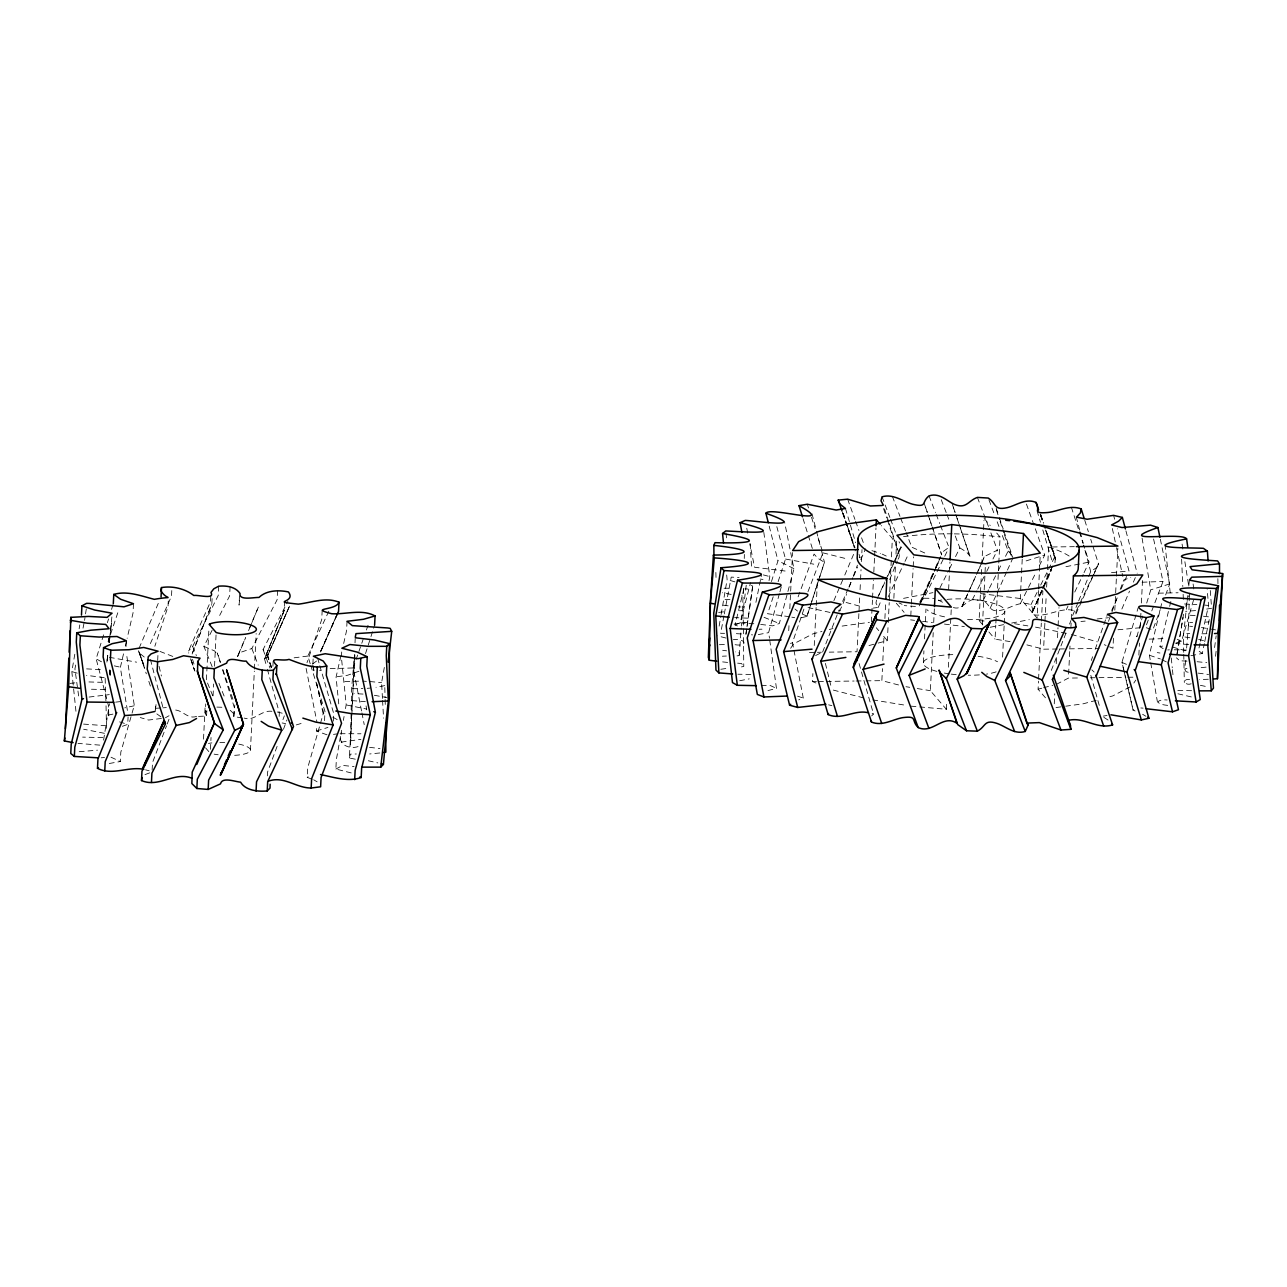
<?xml version="1.0" encoding="UTF-8"?>
<svg xmlns="http://www.w3.org/2000/svg" width="1287" height="1287" viewBox="0 0 1287 1287"><rect width="100%" height="100%" fill="white"/><g stroke="black" fill="none" stroke-linecap="round" stroke-linejoin="round"><path stroke-width="0.75" stroke-dasharray="5 3.75" d="M1093.516 574.452L1076.141 611.277C1064.832 606.788 1053.876 613.497 1042.937 614.832C1026.736 616.2 1035.762 612.644 1030.903 604.745C1020.43 600.289 1011.325 607.802 1002.01 610.022C988.545 613.062 991.569 605.871 983.188 600.385L972.345 599.726C964.446 601.93 961.26 611.309 951.64 606.901M793.95 650.257L803.281 698.101L798.696 699.887M284.347 715.845L282.947 719.642M743.613 588.609L741.36 625.997M744.272 558.478L744.369 554.456M1189.301 595.817L1188.609 625.627L1188.657 623.053L1186.389 650.997L1173.004 647.2M354.359 658.107L350.514 745.157L351.576 689.317L354.536 654.52M737.033 655.855C741.376 656.483 739.237 650.048 735.456 651.914M86.293 608.928L84.572 620.398M106.499 728.329L106.033 705.308M111.872 616.923L109.25 642.293M108.784 715.862L108.51 705.839L96.139 658.799L104.424 632.207M109.266 763.497L120.351 761.518L120.801 752.235L134.282 705.421L126.512 654.053M126.094 646.396L126.367 640.829M122.378 726.286L127.703 724.42L128.073 717.004M133.478 603.716L133.028 612.998L127.14 638.304M152.139 770.076L152.493 762.644L166.522 725.804M157.674 660.504L157.947 654.938M155.244 711.341L155.598 703.909M155.55 709.008L156.033 704.584M168.291 600.916L168.034 606.499L154.842 646.267M171.782 590.588L171.509 596.154L149.63 645.254M203.523 739.156L205.164 705.501M206.419 679.777L208.944 628.313M198.52 716.409L206.435 715.99L205.293 713.223L205.743 703.925M210.778 596.187L210.505 601.753L188.497 650.997L188.739 653.088M212.098 598.616L211.824 604.182L191.361 655.501M206.596 715.652L206.95 708.22M210.457 749.324L211.036 737.451M213.063 695.881L213.642 683.992M214.527 666.183L216.071 634.507M218.677 586.196L218.227 595.495L192.664 646.428L188.497 650.997M230.1 586.599L229.633 595.881L218.098 618.532M239.495 595.833L239.044 605.115L239.832 597.184M242.229 717.937L233.816 716.602L234.266 707.303L222.571 669.851M233.816 716.602L234.797 704.938M250.45 750.305L254.327 671.122M254.424 669.143L256.161 633.51M267.342 775.884L267.519 772.168L277.22 746.058M272.908 666.264L273.182 660.698M277.558 590.508L277.107 599.79L251.834 648.535L241.28 652.107L238.594 653.941L237.371 656.611M284.572 601.206L284.121 610.505L264.591 659.137L266.699 666.779M279.15 716.425L279.327 712.708L267.229 668.693M312.226 779.278L307.175 777.348L307.641 768.049L323.166 713.867M312.886 663.995L313.256 656.563M322.184 610.215L321.734 619.514L306.998 662.692M327.027 734.813L316.425 731.016L316.699 725.434M324.533 720.704L324.984 711.405L310.81 665.588M333.381 721.138L333.751 713.706L319.82 665.717M351.206 772.924L335.875 769.047L336.325 759.748L341.602 730.26M341.522 655.678L341.698 651.962M358.043 746.589C349.244 749.694 336.245 744.095 341.682 732.818M347.04 621.299L346.589 630.582L343.516 644.16M355.325 759.185L349.356 758.011L351.801 712.885M355.019 642.776L355.276 637.21M788.738 630.678L789.044 624.662M789.816 608.638L792.567 552.541M815.974 683.011L812.499 681.595L812.885 673.584M814.253 645.543L816.119 607.48M816.215 605.469L817.39 581.434M858.879 613.69L857.029 651.753L829.278 652.139M858.992 611.695L859.668 597.667M860.07 589.655L860.456 581.644M860.553 579.633L861.035 569.61M861.437 561.599L862.017 549.581M871.379 622.039L872.457 599.999M872.554 597.988L873.439 579.97M873.825 571.959L874.516 557.931M874.613 555.92L875.98 527.879M898.551 684.957L881.852 680.646L882.448 668.629M882.834 660.617L884.105 634.571M884.893 618.548L885.681 602.525M878.184 643.082L887.37 640.636L888.143 624.613M888.239 622.602L889.22 602.573M889.317 600.579L892.358 538.465L881.289 525.595M893.854 598.294L895.495 564.8M895.591 562.821L896.653 541.151M910.794 615.926L911.276 606.064M911.373 604.102L913.11 568.629M913.207 566.666L913.673 556.804M923.342 662.773L923.921 650.82M924.5 638.883L925.964 609.024M910.955 706.145L946.347 709.282L930.372 690.685L933.204 632.593M933.702 622.57L934.378 608.542M948.616 589.591L949.967 562.017M946.347 709.282L946.749 701.27M948.406 667.213L951.254 609.121M982.785 624.855L979.101 620.559L980.372 594.514M980.469 592.503L981.257 576.479M981.354 574.485L981.74 566.473M981.836 564.462L983.992 520.382M982.48 624.855L985.375 565.733M1010.086 641.602L995.076 639.156L995.768 625.144M995.865 623.133L998.712 565.041M998.809 563.03L1000.079 536.985L996.395 532.689M1002.589 657.126L1004.15 625.289M1004.246 623.294L1004.841 611.341M1038.496 590.54L1037.145 618.114L1020.301 598.519L1020.591 592.615M1020.688 590.636L1021.46 574.887M1021.556 572.908L1022.232 559.121M1038.593 588.561L1040.218 555.067M1045.462 697.795L1038.078 689.205L1038.48 681.193M1038.577 679.182L1041.312 623.101M1041.408 621.09L1042.888 591.039M1057.464 649.002L1043.596 649.195L1044.867 623.149M1044.964 621.154L1046.234 595.109M1046.637 587.097L1048.599 547.023L1074.355 546.669M1054.262 703.796L1054.761 693.79M1056.225 663.738L1056.611 655.726M1057.496 637.692L1057.994 627.67M1058.091 625.675L1058.976 607.641M1068.612 674.082L1069.996 646.026M1070.881 628.008L1071.958 605.968M1113.448 638.223L1112.949 648.246L1104.278 644.707M1114.815 610.183L1116.376 578.12M1116.472 576.126L1117.856 548.069M1138.866 655.099L1139.445 643.082M1140.234 627.059L1141.022 611.019M1141.408 603.008L1142.583 578.973M354.89 654.938L351.914 710.891M898.053 559.202C901.35 555.389 896.347 550.723 901.173 547.329L899.05 541.73M1123.776 670.125L1122.007 662.145L1138.142 607.754M739.269 655.356L741.215 627.959M316.425 731.016L327.944 727.428M801.061 617.792L806.933 616.409L824.452 562.306L820.977 548.712M1188.174 672.248C1181.949 672.055 1186.517 662.419 1185.745 658.976M264.639 658.783L284.363 610.151L264.639 658.783L267.197 656.595L288.915 607.432L267.197 656.595M1187.74 595.608L1183.397 636.261L1183.718 652.332M1188.786 585.923L1189.397 580.115M1215.539 656.29L1216.199 650.402M107.207 660.472L107.883 654.52M109.25 642.647L110.859 628.78M111.084 626.801L111.535 622.844L110.602 630.71M107.111 660.231L107.818 654.327M109.218 642.519L110.376 632.673M106.901 662.097L107.851 654.166M746.235 585.215L743.162 610.151L743.773 666.441L740.331 667.116M1214.59 647.554L1216.167 635.778M745.929 634.475L746.733 628.699M747.007 626.769L752.638 586.373M745.945 633.928L752.702 586.068M103.587 740.122L109.443 703.732M205.293 713.223L206.226 711.196M1177.058 654.021L1183.01 617.422M1177.01 653.716L1183.638 613.561M75.949 711.277L71.831 671.605L74.823 654.086M79.134 628.764L79.794 624.871M719.143 626.125L720.8 616.425M721.138 614.478L727.123 579.536L726.367 571.862M343.372 720.414L344.063 716.489M345.479 708.622L346.187 704.681L341.425 657.544M382.464 698.423L381.595 682.641L384.411 666.988M876.511 600.144L875.964 603.153L878.249 607.432L873.165 608.091M723.938 615.878L720.656 633.301L724.581 633.333M724.291 613.931L731.209 577.123L739.092 577.445M75.692 665.025L74.919 668.918L78.861 697.57M83.028 628.169L84.186 622.345M349.356 758.011L350.386 754.118L356.354 753.989M755.919 602.364L761.421 575.45M1190.861 655.726L1202.315 653.458L1204.326 643.645M1204.729 641.666L1209.973 616.119M769.015 580.63L769.803 576.817L763.464 529.745M340.894 655.807L336.068 677.139L338.867 704.97M1200.095 643.13L1198.39 650.675L1202.315 653.458M1200.514 641.248L1208.59 605.437L1207.174 589.687M123.52 653.86L120.351 667.47L127.847 713.239M125.338 646.074L126.689 640.234M1161.614 603.683L1149.388 655.003L1150.401 660.907M1163.207 648.664L1159.941 646.685L1169.207 608.284M1169.658 606.37L1171.057 600.611M737.419 625.932L735.054 624.999L743.95 588.529M735.054 624.999L740.138 622.763L750.578 582.561M760.697 624.42L772.554 625.852L779.343 623.503L787.419 593.371M787.917 591.489L793.966 568.902L784.41 521.171M779.375 593.757L768.661 632.416L769.481 638.207M779.922 591.827L781.515 586.035M1175.868 643.05L1181.53 641.232L1194.239 597.683M1136.855 636.775L1142.679 616.055M1146.701 603.056L1150.723 590.057L1141.424 534.137M1185.745 606.354L1188.094 598.761M1188.689 596.862L1189.864 593.066M107.384 622.715L108.575 618.902M111.535 609.411L113.304 603.716M771.476 581.547L777.975 560.73L768.806 524.662M365.524 653.587L370.366 638.465M370.962 636.566L374.597 625.225M307.175 777.348L308.076 776.737M806.933 616.409L811.132 603.426M811.727 601.576L818.918 579.311M819.529 577.445L824.323 562.596M773.197 596.766L767.647 613.738L790.379 616.843M778.12 581.692L785.504 559.057L776.817 526.656M108.076 641.65L109.99 635.987M110.618 634.105L118.871 609.555M1093.258 575.723L1098.487 563.931L1092.518 544.964M803.908 609.105L792.454 642.599L793.58 648.342M361.55 710.955L353.137 667.953L361.1 645.173M361.776 643.275L363.095 639.478M366.409 629.986L369.063 622.393M1091.312 660.44L1092.599 656.74M1095.189 649.356L1107.48 614.285M1054.954 562.676L1055.372 557.496L1046.363 531.402M1108.477 621.364L1111.244 613.851M1111.936 611.968L1117.454 596.959M1120.221 589.446L1123.68 580.051L1130.774 577.396M1153.522 628.024L1160.247 609.668M1165.636 594.98L1169.69 583.96L1160.343 539.205M283.462 729.279L286.937 719.964M798.101 596.83L814.076 554.053L817.615 558.156L824.452 562.306M839.349 611.277L842.438 605.324M843.114 603.49L846.508 594.369M849.227 587.081L852.637 577.96M853.313 576.126L857.399 565.186M167.213 723.97L170.029 716.602M1148.261 620.109L1145.446 627.477L1152.846 629.858L1151.382 630.743M1151.768 610.907L1163.014 581.451L1153.522 538.722M807.946 591.747L822.956 552.847L817.535 536.019M1136.357 636.486L1137.161 635.971M822.618 652.042L839.027 610.086M1065.958 633.156L1050.98 671.251L1051.672 672.007M1069.529 624.082L1070.961 620.463M192.133 654.021L211.663 604.536M878.249 607.432L880.533 601.866M889.671 579.6L897.296 561.052M1072.65 615.524L1077.911 602.702M1078.667 600.868L1090.7 571.557L1096.251 567.84L1098.149 564.929M237.838 656.29L245.511 637.934M248.568 630.598L258.542 606.724L248.568 630.34M238.594 653.941L245.511 637.596M1191.183 683.815C1184.153 686.228 1182.447 678.056 1189.606 679.584M833.896 600.627L843.999 576.898M844.771 575.08L855.646 549.533M139.093 648.198L159.202 601.19M1121.878 609.008L1129.536 591.119M1133.364 582.158L1135.665 576.785M848.133 588.786L842.583 601.512L860.713 606.434M848.921 586.985L852.879 577.895M853.667 576.077L857.625 567.004M860.794 559.732L865.54 548.841M919.24 605.855L933.493 573.278M934.282 571.476L939.043 560.617M920.752 602.509L935.054 569.755M935.858 567.937L940.62 557.014M1052.38 566.393L1031.949 613.014L1050.964 569.707M320.527 651.994L336.454 615.781M920.832 602.203L935.215 569.465M936.019 567.631L939.204 560.36M1111.662 610.521L1117.985 596.138M1121.138 588.963L1127.444 574.581M338.047 612.162L320.672 651.592L336.116 616.923M1032.013 612.725L1043.065 587.612M1043.854 585.826L1052.541 566.087M289.543 606.161L267.487 655.839L266.393 652.686L263.079 649.581L287.934 601.238M320.817 650.868L336.921 615.057M919.835 602.268L934.603 569.53M935.424 567.712L940.347 556.804M961.952 606.708L969.208 590.653M970.012 588.867L977.267 572.812M978.072 571.026L984.796 556.322L997.441 550.16L989.156 528.313M962.081 606.274L967.695 593.886M968.484 592.117L975.707 576.206M976.495 574.436L984.121 557.03M990.105 608.429L1006.627 571.895M1007.448 570.061L1012.402 559.105M1033.027 611.035L1051.704 569.835M1092.438 577.525L1075.305 615.299L1076.141 611.277M877.332 598.326L884.748 582.03M885.569 580.212L898.76 551.238M310.215 663.69L307.85 656.048L328.925 610.987M878.667 595.575L884.507 583.075M887.837 575.916L894.497 561.631M895.334 559.845L901.173 547.329M1094.336 572.699L1098.487 563.931M888.143 596.959L904.15 563.175M905.002 561.405L908.365 554.279M1066.312 609.636L1068.001 606.113M1074.758 592.036L1083.204 574.42M1084.04 572.651L1089.108 562.097L1083.606 545.093L1090.7 571.557M919.996 601.978L923.969 598.23L943.838 558.027M944.706 556.29L947.296 551.045M939.944 587.918L948.599 570.527M949.468 568.79L952.074 563.577M955.533 556.611L959.861 547.924L954.134 533.091M1030.903 604.745L1039.799 586.856M1040.7 585.07L1054.954 556.451L1043.821 524.774M1020.366 603.571L1027.589 589.205M1028.49 587.403L1035.697 573.021M1039.301 565.846L1044.706 555.067L1025.433 501.238M972.345 599.726L976.833 590.878M977.718 589.108L985.794 573.165M986.695 571.396L989.381 566.087M992.969 559.008L997.441 550.16M983.188 600.385L988.545 589.816M989.43 588.046L997.473 572.2M998.358 570.431L1001.929 563.384M1005.501 556.338L1008.188 551.061L1001.994 534.604M212.162 666.698L203.893 646.396L212.773 628.973M859.089 663.545L873.503 713.963L871.669 715.878M1184.941 668.967L1186.936 668.403M790.636 648.278L793.612 643.854L812.773 633.912L821.943 631.45M1133.815 683.043L1135.81 680.083M769.739 640.138L776.463 688.368L765.266 691.296M316.554 661.035L311.856 664.526M335.875 769.047L342.68 765.427L354.07 766.602M1167.679 705.373C1154.085 704.134 1156.466 699.034 1167.164 699.983M165.428 717.744L169.047 715.733M1159.941 646.685L1162.611 646.058M947.473 548.423L943.693 551.126L941.601 554.906M815.62 655.533L822.12 652.3M341.216 742.1L360.923 739.349M102.896 737.612L82.641 737.113M1056.45 684.314L1068.419 678.088L1078.329 677.959M1130.099 686.888L1112.676 695.945L1107.174 697.409M144.981 774.613L149.791 772.811M1133.59 709.845L1135.07 711.051M1169.69 583.96L1150.948 589.768M358.976 671.235L347.506 675.273L336.39 676.801M1177.814 690.363L1192.438 690.733M1026.125 560.907L1044.706 555.067M134.202 705.775L124.726 707.866M296.283 724.919L303.635 722.731M792.358 642.889L790.411 643.371M1085.166 621.106L1080.951 621.46M829.295 629.504L832.962 628.523M868.998 645.543L876.35 643.58M1038.078 689.205L1041.762 688.223M1043.596 687.741L1052.782 685.279M1096.154 700.353L1083.3 703.78L1065.765 706.193M1065.942 566.698L1089.108 562.097M739.671 680.759L749.227 678.876M758.268 634.588L768.339 632.705M384.749 685.617L375.997 687.29M89.093 697.055L109.282 694.61M108.06 715.122L112.918 714.108M903.554 598.358L932.93 592.647M990.121 627.268L1003.844 624.597M1011.679 623.069L1029.31 619.642M734.089 624.082L750.45 621.943M1117.936 629.761L1141.666 627.606M271.927 711.293C260.971 709.877 254.697 721.508 244.208 718.098M1211.598 608.268L1204.873 609.362M1103.249 716.119L1107.077 715.459M294.144 657.818L307.85 656.048M79.215 751.705L97.474 750.176M720.833 669.272L728.378 668.162M842.148 626.077L869.433 622.297M1056.016 707.544L1063.818 706.466M1111.485 572.635L1129.021 570.994L1117.309 528.796M333.494 734.378L337.323 733.88M161.422 718.468L148.6 720.044L140.267 717.567M379.81 752.975L369.659 753.957M1097.103 618.983L1108.509 617.712M115.637 702.139L121.525 701.447M718.645 612.419L726.994 611.47M1201.141 667.68L1206.176 667.116M69.868 683.413L77.67 682.56M1195.591 610.585L1185.633 611.325M319.643 670.366L320.849 670.254M367.197 688.32L370.173 688.062M1205.517 622.168L1209.04 621.878M330.196 668.629L353.137 667.953M352.493 688.722L362.87 688.609M1149.194 639.108L1166.054 638.561M101.158 757.786L104.553 757.544M1142.084 582.239L1163.014 581.451M155.856 708.3L161.084 707.947M162.838 707.834L166.329 707.593M742.277 610.649L739.446 610.73M759.153 629.263L761.952 629.182M1167.743 649.935L1169.384 649.855M1208.332 679.246L1199.532 679.584M761.26 685.617L769.899 685.376L776.463 688.368M722.377 656.209L726.367 656.032M340.09 733.687L360.955 733.783M1189.751 622.586L1192.631 622.586M1158.493 593.178L1178.088 592.76M1206.9 633.735L1199.774 633.799M719.369 644.69L725.064 644.562M102.558 682.351L88.964 681.949M725.048 599.613L729.954 599.517M915.475 606.483L904.278 605.598M809.459 652.412L815.411 652.332M817.39 652.3L821.363 652.252M1059.442 648.97L1067.373 648.873M1069.352 648.841L1099.082 648.439M812.499 681.595L816.457 681.547M818.435 681.515L824.388 681.434M826.367 681.418L854.118 681.032M856.096 681L864.011 680.887M866.006 680.871L881.852 680.646M1090.218 677.782L1125.884 677.3M1127.879 677.268L1133.815 677.187M196.573 716.425C187.982 719.369 183.349 710.826 175.45 709.99M724.034 588.256L731.788 588.256M1140.829 707.963L1143.097 708.14M923.969 598.23L934.732 598.358M344.819 681.515L361.148 681.113M1174.291 649.774L1186.582 650.064M1186.791 633.429L1189.719 633.574M750.836 674.436L737.901 674.211M737.644 663.159L741.521 663.513L743.773 666.441M351.834 700.611L365.363 701.656M1187.016 661.132L1179.729 660.762L1176.431 657.85M86.615 668.87L101.689 669.707M216.859 707.094L222.571 707.287M1184.523 603.973L1196.846 604.552M735.086 644.707C747.586 646.846 746.927 638.481 733.284 639.687M83.575 724.098L107.497 725.852M363.047 694.079L354.295 693.613M748.149 589.076L745.237 588.851M747.554 618.162L734.539 617.631M738.094 606.788L741.006 606.981M1195.156 615.524L1187.177 615.106M1188.738 644.562L1175.835 643.564M740.138 622.763L755.791 623.889M362.821 681.145L366.361 681.354M736.341 633.654L744.755 634.153M105.212 689.575L88.353 689.156M751.415 634.797L752.589 634.893M1192.55 626.479L1189.671 626.206M830.002 612.435L807.56 607.48M1204.68 605.099L1208.59 605.437M979.101 620.559L986.968 621.251M727.605 662.419L720.511 661.679M369.884 681.547L381.595 682.641M762.982 579.423L760.183 579.086M1197.103 661.727L1206.756 662.644M369.578 747.345L379.987 748.567M109.347 657.319L136.615 662.162M99.807 745.125L78.008 743.403M728.185 605.839L721.267 604.922M1198.197 673.117L1208.557 674.485M1203.474 616.232L1209.137 616.907M1157.27 652.622L1159.973 653.024M980.469 593.564L1020.301 598.519M910.601 619.851L914.574 620.35M922.554 621.348L932.496 622.586M944.449 624.082L964.365 626.56M785.504 559.057L813.77 564.173M104.44 733.317L83.671 729.23M277.332 712.001L283.285 713.465M1201.431 627.541L1208.895 628.716M722.65 650.273L726.592 650.836M111.004 757.206L120.351 761.518M785.118 571.026L754.552 567.245L749.871 543.838M741.473 595.897L742.567 596.058M374.356 695.286L387.049 697.602M1189.864 637.757L1184.056 636.856M1014.494 623.696L1027.863 625.884M1035.504 627.139L1069.626 633.944M905.984 686.711L909.732 687.322M917.245 688.545L930.372 690.685M872.763 699.903L907.142 705.517M104.215 677.605L86.502 675.353M731.161 594.449L722.377 592.776M1210.649 629.021L1215.909 629.954M822.956 552.847L847.892 559.121M282.143 722.956L285.617 723.616M1177.911 693.773L1192.47 697.216M114.286 665.862L120.013 667.116M791.827 617.149L794.69 617.728M368.307 760.762L377.831 762.901M1200.369 685.311L1208.638 687.065M751.19 585.569L752.187 585.778M346.766 705.035L366.505 709.04M828.619 704.858L831.869 705.614M1198.631 639.446L1206.08 641.264M725.965 638.046L717.486 635.842M872.136 713.432L873.503 713.963M1071.492 634.427L1097.328 641.875M1026.897 644.884L1043.596 649.195M833.332 690.089L865.202 698.31M159.974 651.431L173.021 656.515M119.611 721.894L127.703 724.42M145.592 769.851L149.163 770.784M763.336 574.919L769.497 576.512M77.22 673.149L71.831 671.605M734.957 581.885L727.123 579.536M871.91 550.643L880.437 553.442M797.57 696.154L803.281 698.101M203.893 646.396L214.559 650.916L218.597 655.759M1149.597 655.308L1160.359 658.976M886.26 556.048L882.174 554.086M793.87 568.597L777.975 560.73M316.57 683.268L324.018 714.558M1126.463 664.349L1121.991 662.451M802.525 614.205L806.949 616.103M899.066 602.959L902.074 604.327M1177.203 639.253L1181.53 641.232M332.786 717.165L338.272 720.205M1161.839 659.7L1166.328 661.872M764.044 617.326L779.343 623.503M313.706 779.793L317.133 781.836M160.907 716.811L155.856 713.175M938.303 600.048L942.534 602.236M839.188 610.054L840.395 610.794M959.861 547.924L966.424 551.914L970.06 556.193M101.48 661.791L96.139 658.799M924.774 552.992L911.743 547.168L906.209 532.673M1103.86 717.342L1109.153 720.768M144.241 657.03L139.446 653.12L146.316 673.825M1142.615 714.269L1145.897 716.264M859.153 557.126L860.118 557.882L858.992 554.086M230.212 710.311L234.347 714.237M794.948 609.041L797.522 611.068M1008.188 551.061L1011.92 555.164M1091.859 669.851L1094.127 672.055M984.088 518.388L990.234 525.546M988.931 631.997L995.076 639.156M896.347 603.281L904.117 612.322M876.302 627.766L878.764 630.614M883.67 636.341L887.37 640.636M205.566 747.827L209.089 751.914M218.919 683.3L224.179 696.219M192.664 646.428L196.38 655.582M207.545 683.027L212.757 695.833M1054.954 556.451L1055.372 557.496M941.231 499.726L946.251 512.709M946.975 514.559L949.838 521.975M929.037 495.897L935.456 512.499M936.18 514.35L939.735 523.568M940.459 525.418L948.31 545.704M251.834 648.535L258.22 665.122M892.374 496.396L899.983 516.344M900.675 518.162L905.517 530.855M977.412 497.393L988.464 526.496M882.062 496.814L889.848 517.406M890.556 519.272L896.219 534.234M988.947 499.871L994.433 514.494M997.184 521.814L999.259 527.3M263.079 649.581L270.029 668.162M139.012 651.898L144.546 666.972M847.65 499.179L854.938 519.401M855.614 521.251L858.912 530.437M861.566 537.805L863.561 543.323M138.417 650.739L144.514 667.696M139.446 653.12L144.739 668.033M842.712 512.918L855.002 547.699M1040.539 515.46L1043.162 522.908M1040.588 514.623L1043.162 522.088M842.406 512.548L854.246 546.75L847.554 526.463M191.007 659.829L194.884 671.138M271.46 667.535L266.393 652.686L271.284 667.535M191.28 660.504L194.45 669.771M952.01 503.378L955.163 512.676M955.791 514.527L958.316 521.959M958.944 523.825L969.674 555.421M924.098 503.056L927.332 512.58M927.975 514.478L931.852 525.9M932.512 527.799L941.553 554.44L933.895 531.804M953.281 507.126L956.45 516.505M957.078 518.388L959.619 525.884M960.263 527.75L969.771 555.887M925.578 507.287L928.78 516.714M929.423 518.613L933.252 529.922M996.17 508.108L998.728 515.685M999.356 517.583L1003.184 528.957M1003.828 530.839L1012.74 557.368M883.558 508.606L886.695 517.937M887.322 519.803L898.632 553.394M220.431 662.274L217.294 652.992L220.222 662.355M222.924 669.69L233.542 701.238M190.637 658.735L194.401 670.044M1040.523 514.864L1043.065 522.474M1045.591 530.099L1055.726 560.537L1046.009 530.743M843.242 513.497L846.926 524.613M148.825 681.338L151.319 688.867M1040.556 513.98L1043.58 523.294M996.395 509.893L999.5 519.417M1000.112 521.332L1003.812 532.754M1004.439 534.652L1011.855 557.496M843.242 513.722L854.359 547.908M1071.379 507.303L1078.715 529.971M1079.326 531.869L1082.994 543.194M884.523 508.799L888.722 521.798M889.317 523.648L899.549 555.18M267.39 654.536L271.589 667.519M807.287 504.231L808.493 507.979M811.502 517.326L815.121 528.539M1084.78 520.318L1088.352 531.692M1090.732 539.285L1091.923 543.082M803.056 518.693L807.689 533.574M808.268 535.44L812.338 548.471M192.519 659.266L194.852 666.811M1037.016 510.682L1040.475 522.232M1042.792 529.938L1052.589 562.66M845.462 508.462L855.614 542.68M317.599 658.043L319.273 663.802M1090.829 675.337L1099.243 705.356M1113.577 515.363L1114.639 519.208M1125.932 530.887L1137.193 573.214M1076.205 516.843L1079.696 530.051M1080.195 531.933L1083.204 543.259M150.45 659.523L163.224 708.654M812.017 513.77L816.006 529.311M816.489 531.241L820.479 546.782M825.401 663.4L830.984 686.116M159.073 666.328L161.406 676.013M1124.227 672.039L1133.171 710.392L1122.007 662.145M1112.322 528.507L1116.102 545.785M1116.521 547.699L1122.843 576.512M312.805 665.862L314.06 671.653M312.918 665.508L314.559 673.294M316.602 682.914L323.246 714.237M306.097 668.387L316.875 721.734M746.766 528.233L748.31 536.035M361.92 712.901L364.221 724.629M1150.739 662.869L1157.463 702.219M366.071 705.903L366.731 709.829M1182.077 544.095L1183.332 551.93M1184.877 561.727L1187.37 577.396M1187.676 579.359L1188.609 585.231M1193.097 584.008L1194.223 591.859M725.948 532.898L726.865 540.588M1165.008 544.353L1170.43 594.787M1171.283 658.027L1172.264 667.744M1172.457 669.69L1173.036 675.514M1210.279 590.524L1211.453 606.29M750.16 543.677L751.656 568.725M382.577 700.401L383.558 718.178M1181.611 559.121L1182.801 586.518M1183.139 594.337L1183.38 600.209M108.558 638.368L108.735 642.358M109.942 670.254L110.199 676.222M109.862 670.044L110.119 675.981M109.894 669.883L110.135 675.868M105.148 678.281L105.984 703.378M715.862 572.442L716.039 578.394M384.813 687.58L385.07 697.457M385.135 699.436L385.28 705.356M1183.767 654.343L1184.33 682.464M1217.872 578.667L1217.969 584.588M903.554 536.615A110.666 28.459 2.8 0 1 952.348 533.832M954.278 533.864A110.666 28.459 2.8 0 1 1000.079 536.985M1048.599 547.023A110.666 28.459 2.8 0 1 1073.294 559.121M996.138 671.83A39.447 10.151 2.8 0 1 986.437 674.115M979.375 674.887A39.447 10.151 2.8 0 1 968.21 675.225M956.209 674.645A39.447 10.151 2.8 0 1 951.19 674.115M949.243 673.857A39.447 10.151 2.8 0 1 943.596 672.924M936.856 671.396A39.447 10.151 2.8 0 1 924.484 660.714A39.447 10.151 2.8 0 1 953.876 654.616M978.136 656.273A39.447 10.151 2.8 0 1 997.522 661.743M946.959 599.372A39.447 10.151 2.8 0 1 1003.86 608.671A39.447 10.151 2.8 0 1 964.06 619.272M944.561 616.843A39.447 10.151 2.8 0 1 927.042 609.716M938.577 600.53A39.447 10.151 2.8 0 1 941.746 599.999M238.722 744.079A25.016 6.435 2.8 0 1 250.241 750.916A25.016 6.435 2.8 0 1 232.674 755.421M218.163 754.761A25.016 6.435 2.8 0 1 214.125 754.15M208.446 743.436A25.016 6.435 2.8 0 1 211.872 742.905M219.868 742.406A25.016 6.435 2.8 0 1 224.726 742.454"/><path stroke-width="1.5" d="M1219.497 620.945L1219.497 605.18M1219.497 573.632L1219.497 563.77L1217.566 560.923C1197.055 559.588 1153.602 557.4 1207.383 551.126L1208.107 560.971M1213.866 678.973L1217.454 678.699L1218.21 633.365L1222.65 573.584L1192.084 569.803L1189.992 566.634L1219.497 563.77M73.118 742.631L64.35 740.942L68.678 686.711L70.817 617.342L88.513 616.425L107.078 617.374L112.066 613.207L94.707 610.022L81.918 605.839L81.467 615.122M716.73 661.212L709.266 660.231L710.392 603.249L714.317 557.898L713.416 555.067C754.15 554.697 754.198 549.694 713.851 545.382L715.009 542.664C741.714 543.5 772.827 542.213 722.554 533.51L723.503 543.098M1217.454 678.699L1222.65 573.584M65.38 728.732L68.822 658.14M69.112 652.219L70.158 630.582M70.544 622.924L70.817 617.342M70.254 620.27L87.21 623.198L105.727 624.436L109.089 628.732L90.83 630.196L76.753 632.802L76.287 642.1L81.966 699.179L71.219 744.192L70.769 753.474L74.34 756.434L98.214 757.834M74.34 756.434L74.807 747.152L87.098 702.042L79.891 645.06L80.357 635.762L76.753 632.802M143.806 769.385C128.748 766.022 112.226 776.029 97.49 768.323L97.941 759.024L116.715 712.531M80.357 635.762L99.196 637.065L117.004 636.502L126.367 640.829L112.13 643.677L103.571 647.634L103.121 656.933L116.12 713.207M104.762 770.929L105.212 761.647L124.598 715.572L110.392 659.523L110.843 650.241L103.571 647.634M113.304 603.716L113.771 594.417C127.268 590.427 141.28 596.058 154.327 599.324C176.48 595.431 166.554 601.109 160.907 590.604L161.502 587.564C172.619 585.714 184.894 588.642 193.822 595.495C198.053 594.626 215.202 599.79 210.955 592.47L213.835 588.786L218.677 586.196C226.222 585.488 235.441 586.631 240.009 593.468C238.738 600.82 253.796 597.248 258.993 597.441C266.377 590.202 278.845 589.864 288.401 591.94C296.927 603.33 268.404 600.916 298.311 604.15C311.518 602.638 325.691 596.798 338.996 602.187L338.545 611.47L336.921 615.057M192.036 778.329C174.662 770.993 159.057 788.223 141.506 780.549L141.956 771.251L165.444 723.905L147.201 669.127L148.23 656.804L151.078 653.909L158.124 651.222L143.71 647.458L129.038 649.726L110.843 650.241M151.464 782.448L151.914 773.149L176.126 725.45L157.175 671.026L157.625 661.743L172.699 659.475L183.542 655.743L200.064 658.172L197.699 661.518L197.554 672.12L214.639 723.696L223.278 729.826L197.313 779.198L196.863 788.497L208.172 789.43L220.511 783.863C222.072 776.592 235.022 781.724 240.605 782.174C245.544 790.717 258.397 791.762 267.213 790.942L269.997 788.094L270.125 784.217M161.052 596.862L161.502 587.564M196.863 788.497L191.86 783.558L192.197 772.184L214.382 722.908L196.718 764.542M197.699 661.518L199.292 664.687L203.04 667.776L202.59 677.059L223.278 729.826M208.172 789.43L208.623 780.147L234.717 730.34L239.993 727.831L243.452 724.211L226.609 670.044L243.452 724.211L220.978 774.565L221.38 772.2M320.527 774.549C333.655 777.171 348.133 782.223 361.18 777.525L361.631 768.242L375.37 712.322L366.795 666.006L367.245 656.724L357.963 658.671L325.193 653.732L313.368 656.225L323.23 661.051L326.753 666.006C313.867 669.176 300.836 663.915 289.06 659.378C281.692 661.759 267.31 655.871 276.834 665.556L273.391 670.189C264.173 671.219 251.496 669.594 246.219 661.084C240.717 661.936 228.024 655.646 226.657 663.127L214.366 668.709L213.899 677.992L234.717 730.34M256.081 791.103L256.531 781.82L281.821 730.179L261.808 679.649L262.258 670.35M267.213 790.942L267.68 781.659L293.516 726.592L276.238 673.535L276.367 674.838L276.834 665.556M273.391 670.189L272.941 679.488L292.455 729.584M268.806 781.016C284.089 775.771 296.171 788.078 311.164 788.014L311.615 778.732L333.14 724.903L316.859 676.528L317.31 667.245M311.164 788.014L320.624 786.791L321.074 777.509L341.554 723.294L326.303 675.305L326.753 666.006M354.681 779.649L355.132 770.366L370.318 714.719L360.296 668.146L360.762 658.847M374.597 625.225L375.064 615.942C361.92 608.767 345.865 614.559 331.74 613.738C308.172 607.577 336.132 610.923 338.996 602.187M362.114 767.132L380.743 767.132L388.336 701.013L386.277 655.614L386.727 646.315L389.382 643.58L374.244 639.961L356.322 637.885L355.276 637.21L355.968 633.638L391.715 631.338L388.159 662.145M380.743 767.132L383.413 764.398L389.35 698.117L389.382 643.58M858.156 538.127L857.255 556.708A110.666 28.459 2.8 0 0 886.856 578.474L885.874 598.519M876.077 525.868L876.383 519.868L847.152 523.906L817.76 531.74L798.6 541.682L792.663 550.53L858.059 549.646M934.475 606.547L935.359 588.513A110.666 28.459 2.8 0 0 1043.081 587.033L1059.072 605.63L1088.303 601.608L1117.679 593.774L1136.839 583.815L1142.776 574.967L1073.422 575.916L1072.055 603.957M950.063 560.038L951.785 524.581L1023.487 533.51L1040.314 553.104L985.472 563.77L913.77 554.842L896.942 535.247L951.785 524.581M1022.328 557.142L1023.487 533.51M1079.101 550.225A110.666 28.459 2.8 0 1 910.022 565.653A110.666 28.459 2.8 0 1 916.762 516.65A110.666 28.459 2.8 0 1 1079.101 550.225L1078.2 568.806A110.666 28.459 2.8 0 1 1073.422 575.916M713.416 555.067L710.44 600.45L708.349 657.4L709.266 660.231M1010.15 672.602L1027.943 725.401L1025.24 731.45C1014.381 734.861 1006.032 726.511 996.958 723.391C983.815 719.063 986.228 726.495 977.364 731.161L966.505 730.775L957.689 724.581L939.06 670.125M709.716 637.934L708.783 647.731L709.941 644.996M956.868 723.262C943.114 713.818 932.592 734.314 918.21 727.557L896.283 667.905L918.854 618.918L919.191 616.875L917.502 616.409L905.549 615.363L886.807 621.171L876.592 619.755L875.916 615.669L878.571 611.631L868.114 609.571L842.535 614.076L833.188 612.21L811.92 659.314L828.12 714.558C841.698 720.656 854.986 709.121 868.5 712.821M1027.943 725.401L1027.605 723.069L1039.317 722.602L1060.955 730.019L1070.881 729.343L1052.428 679.536L1075.948 626.994L1075.482 622.924L1071.669 618.645L1083.927 617.438L1108.751 623.745L1117.663 622.554L1114.22 618.436L1107.48 614.285L1115.974 612.451L1146.395 617.599L1153.972 615.942L1135.198 670.543L1148.905 718.275L1141.328 719.932L1110.906 714.8M1070.881 729.343L1070.414 725.257L1053.313 675.192M1218.178 632.721L1218.837 626.833M1222.521 576.367L1191.762 577.171L1189.397 580.115L1218.516 585.826L1210.89 642.551L1213.448 688.175L1211.276 690.813L1199.677 690.862M1211.276 690.813L1207.769 645.093L1216.344 588.481L1218.516 585.826M714.317 557.898C740.845 559.652 771.991 563.947 721.026 567.744L713.77 613.062L715.958 670.077L718.902 672.908L732.576 673.954M896.283 667.905L897.312 665.91M718.902 672.908L715.765 615.91L723.97 570.575L721.026 567.744M64.35 740.942L64.929 738.03M1216.344 588.481C1195.671 587.805 1152.412 585.81 1205.324 597.248L1193.612 653.426L1200.256 699.581L1196.106 701.978L1175.369 700.82M1196.106 701.978L1188.577 655.678L1201.173 599.645L1205.324 597.248M723.97 570.575C740.234 571.621 790.845 571.975 737.548 580.244L726.174 625.707L732.48 682.577L737.338 685.295L756.338 685.665M853.957 663.706L875.916 615.669L853.184 666.698L871.524 722.087C882.415 726.511 892.502 719.433 902.702 717.647C918.162 715.604 910.762 720.559 918.21 727.557M142.101 777.509L141.506 780.549M737.338 685.295L730.163 628.49L742.406 582.963L737.548 580.244M977.364 731.161L957.174 679.118L963.883 675.755L967.277 672.554L990.025 621.492C1005.163 614.977 1015.009 634.105 1030.308 629.118C1035.89 621.701 1027.155 617.342 1043.194 620.237C1053.973 622.618 1064.236 630.373 1075.948 626.994M1201.173 599.645C1188.319 599.324 1133.348 592.213 1183.541 607.4L1168.065 662.869L1178.474 709.732L1172.505 711.808L1146.09 708.719M1172.505 711.808L1161.308 664.752L1177.573 609.475L1183.541 607.4M742.406 582.963C752.509 583.654 810.054 580.276 762.387 592.1L747.232 637.918L757.335 694.433L763.947 696.959L786.856 696.058M763.947 696.959L753.04 640.54L769.015 594.61C774.082 596.171 833.799 586.727 794.658 602.879L776.158 649.243L789.591 705.212L797.715 707.448L825.916 704.311M1141.328 719.932L1126.945 671.991L1146.395 617.599M833.188 612.21L835.52 608.301L840.942 604.295L830.984 601.962L802.782 605.115L794.658 602.879M828.12 714.558L828.49 713.545M967.277 672.554L990.057 621.943L966.376 673.793L990.025 621.492M1067.824 720.543C1083.22 716.135 1097.184 729.922 1112.595 724.887L1096.186 676.158L1117.663 622.554M797.715 707.448L783.606 651.624L802.782 605.115M1103.683 726.077L1086.743 677.123L1108.751 623.745M224.405 764.993L226.657 759.603M228.169 756L230.437 750.594M163.803 720.817L143.887 766.489L164.302 720.8L165.444 723.905M876.737 613.545L855.517 661.647L857.045 660.472M897.264 666.216L919.24 617.181M896.862 666.634L918.998 617.615M243.452 724.211L220.286 775.305L243.211 724.967M1060.955 730.019L1042.148 679.97L1066.022 627.686M142.551 768.21L164.302 720.8M837.467 716.409L820.736 661.341L842.535 614.076M1052.428 679.536L1052.895 678.539M1025.24 731.45L1005.533 680.533L1030.308 629.118M853.217 667.728L876.592 619.755M1014.671 731.595L994.771 680.421L1019.738 629.263M881.74 723.503L863.078 669.353L886.807 621.171M957.174 679.118L982.415 628.828L989.59 623.23M898.567 674.195L923.278 625.225C933.332 629.81 941.312 621.83 949.597 619.16C961.807 615.669 962.531 624.227 971.572 628.426L982.415 628.828M966.505 730.775L946.331 678.474L971.572 628.426M928.941 728.474L909.105 675.337L934.008 626.142M811.92 659.314L812.628 658.333M802.477 516.827L799.002 505.662L807.287 504.231L836.18 510.038L845.462 508.462L840.154 504.231L838.191 500.112L847.65 499.179L870.446 505.984L881.901 505.501L883.316 505.099L881.032 500.82L882.062 496.814C893.355 493.468 902.734 501.512 912.724 504.263C927.959 507.786 920.961 502.187 929.037 495.897C939.51 492.326 946.701 501.029 954.697 504.504C966.553 509.153 968.017 500.723 977.412 497.393L988.255 498.053C996.637 503.539 993.612 510.73 1007.077 507.689C1016.392 505.469 1025.498 497.956 1035.955 502.413C1040.829 510.312 1031.804 513.867 1048.004 512.499C1058.928 511.164 1069.899 504.456 1081.209 508.944L1080.372 512.966L1076.543 517.149L1087.161 519.256L1113.577 515.363L1122.361 517.422L1118.564 521.187L1111.582 524.967L1122.007 527.541L1150.514 525.144L1157.914 527.525L1159.941 537.258M789.591 705.212L790.701 704.295M722.554 533.51L725.723 530.968C742.116 531.531 792.374 536.052 740.122 522.667L741.891 532.384M1005.533 680.533L1009.426 676.785L1010.295 673.358M97.49 768.323L98.488 767.695M1157.914 527.525C1109.957 544.24 1182.624 531.451 1186.598 538.899L1187.724 546.75M81.918 605.839L86.567 603.362L89.35 603.41L124.019 606.82L133.478 603.716L120.64 599.275L113.771 594.417M925.144 668.95L909.105 675.337M740.122 522.667L745.205 520.431C755.372 520.736 812.274 529.649 765.91 513.272L768.323 522.763M196.557 718.484L189.398 722.57L176.126 725.45M375.064 615.942L363.529 619.272L347.04 621.299L352.3 625.627L387.564 627.959L390.17 628.346L391.715 631.338M1186.598 538.899C1135.231 549.163 1190.716 547.409 1203.458 548.342L1207.383 551.126M81.966 699.179L83.51 698.648M884.04 664.092L863.078 669.353M765.91 513.272C769.819 506.048 838.947 527.911 799.002 505.662M845.881 657.416L820.736 661.341M154.713 711.486L141.843 714.349L124.598 715.572M383.606 752.509L385.843 752.171L385.762 723.133M812.033 649.163L783.606 651.624M781.112 639.864L753.04 640.54M388.336 701.013L372.104 701.705M113.674 702.364L87.098 702.042M1214.478 633.542L1218.21 633.365M386.727 646.315L368.098 646.331L349.903 644.53L341.875 648.246L357.239 652.123L367.245 656.724M1076.334 546.637L1117.953 546.074L1097.119 537.58L1061.502 528.394L1013.593 521.01M886.856 578.474L817.486 579.423C859.539 597.94 905.951 603.41 951.35 607.11L935.359 588.513M1207.769 645.093L1194.063 644.803M750.916 629.311L730.163 628.49M370.318 714.719L351.415 713.625L335.827 711.035M1188.577 655.678L1169.626 654.23M1177.573 609.475C1169.996 609.588 1111.775 598.037 1153.972 615.942M203.04 667.776L214.366 668.709M1005.726 520.302L1009.651 520.656M729.246 617.245L715.765 615.91M1161.308 664.752L1138.528 661.679M333.14 724.903L315.83 722.136L302.863 718.114M79.778 688.304L68.678 686.711M1126.945 671.991L1100.224 666.264M710.392 603.249L713.947 603.86M147.651 659.845L157.625 661.743M1086.743 677.123L1063.818 670.35M281.821 730.179L268.452 726.109L261.164 721.38M381.37 763.802L383.413 764.398M1042.148 679.97L1023.841 672.393M762.387 592.1L769.015 594.61M373.809 711.647L375.37 712.322M994.771 680.421L986.888 676.56L981.756 672.313M359.974 776.817L361.18 777.525M946.331 678.474L939.542 672.2M1147.537 717.261L1148.905 718.275M291.441 722.634L292.31 723.423M923.278 625.225L918.854 618.918M1134.153 669.513L1135.198 670.543M876.383 519.868L880.067 524.163M1068.982 723.053L1070.414 725.257M1111.952 723.857L1112.595 724.887M871.122 721.058L871.524 722.087M838.191 500.112L842.068 511.1M1035.955 502.413L1038.577 509.861M1010.07 672.908L1027.074 723.616M939.237 670.43L956.772 722.811M197.249 670.817L214.639 723.696M1081.209 508.944L1084.185 518.42M1095.88 675.128L1096.186 676.158M1122.361 517.422L1125.417 528.957M713.851 545.382L713.931 555.292M210.199 623.793L209.137 624.356L216.168 632.528L218.13 633.043A25.016 6.435 2.8 0 0 252.574 632.56A25.016 6.435 2.8 0 0 244.643 623.326A25.016 6.435 2.8 0 0 210.199 623.793"/></g></svg>
